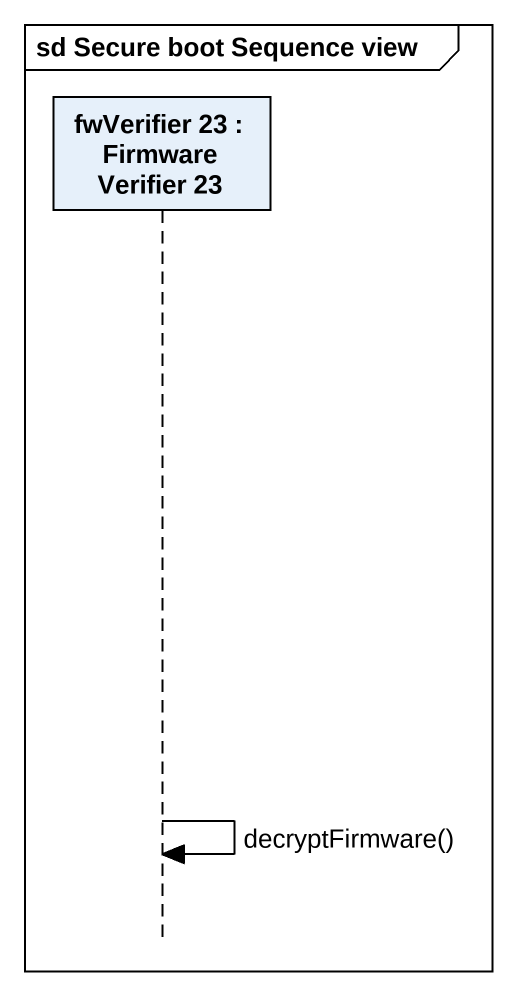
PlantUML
@startuml
mainframe sd Secure boot Sequence view
hide footbox
participant "fwVerifier 23 : Firmware Verifier 23" as fwVerifier_23

fwVerifier_23 -> fwVerifier_23 : decryptFirmware()
@enduml
